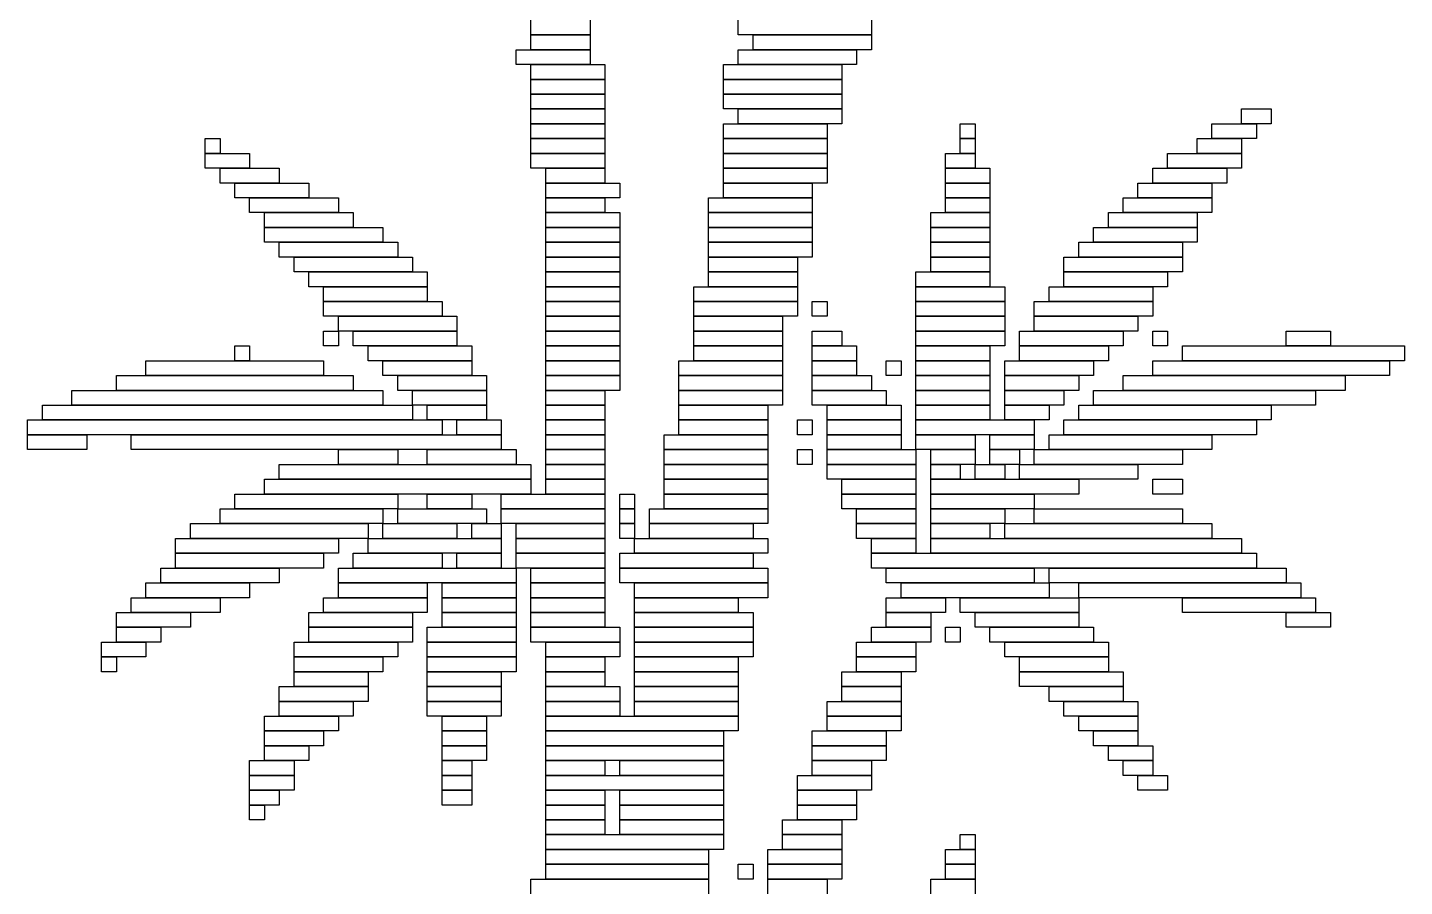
# Model space of a CAD drawing. Extents: x 39 to 985, y 65 to 958.
# Drawn here: x 543 to 636, y 329.5 to 387.5 of the extents above; entities that cross this region are included whole.
import ezdxf

# ---------------------------------------------------------------- set-up
doc = ezdxf.new("R2010")
doc.units = 0

msp = doc.modelspace()

# ---------------------------------------------------------------- linework, layer by layer
for p, q in [((577, 387), (577, 388)), ((581, 388), (581, 387)), ((591, 387), (591, 388)), ((600, 388), (600, 387)), ((581, 387), (577, 387)), ((577, 387), (581, 387)), ((577, 386), (577, 387)), ((581, 387), (581, 386)), ((600, 387), (591, 387)), ((592, 387), (600, 387)), ((592, 386), (592, 387)), ((600, 387), (600, 386)), ((576, 386), (581, 386)), ((576, 385), (576, 386)), ((581, 386), (577, 386)), ((581, 386), (581, 385)), ((591, 386), (599, 386)), ((591, 385), (591, 386)), ((600, 386), (592, 386)), ((599, 386), (599, 385)), ((581, 385), (576, 385)), ((577, 385), (582, 385)), ((577, 384), (577, 385)), ((582, 385), (582, 384)), ((590, 385), (598, 385)), ((590, 384), (590, 385)), ((599, 385), (591, 385)), ((598, 385), (598, 384)), ((582, 384), (577, 384)), ((577, 384), (582, 384)), ((577, 383), (577, 384)), ((582, 384), (582, 383)), ((598, 384), (590, 384)), ((590, 384), (598, 384)), ((590, 383), (590, 384)), ((598, 384), (598, 383)), ((582, 383), (577, 383)), ((577, 383), (582, 383)), ((577, 382), (577, 383)), ((582, 383), (582, 382)), ((598, 383), (590, 383)), ((590, 383), (598, 383)), ((590, 382), (590, 383)), ((598, 383), (598, 382)), ((582, 382), (577, 382)), ((577, 382), (582, 382)), ((577, 381), (577, 382)), ((582, 382), (582, 381)), ((598, 382), (590, 382)), ((591, 382), (598, 382)), ((591, 381), (591, 382)), ((598, 382), (598, 381)), ((625, 382), (627, 382)), ((625, 381), (625, 382)), ((627, 382), (627, 381)), ((582, 381), (577, 381)), ((577, 381), (582, 381)), ((577, 380), (577, 381)), ((582, 381), (582, 380)), ((590, 381), (597, 381)), ((590, 380), (590, 381)), ((598, 381), (591, 381)), ((597, 381), (597, 380)), ((606, 381), (607, 381)), ((606, 380), (606, 381)), ((607, 381), (607, 380)), ((623, 381), (626, 381)), ((623, 380), (623, 381)), ((627, 381), (625, 381)), ((626, 381), (626, 380)), ((555, 380), (556, 380)), ((555, 379), (555, 380)), ((556, 380), (556, 379)), ((582, 380), (577, 380)), ((577, 380), (582, 380)), ((577, 379), (577, 380)), ((582, 380), (582, 379)), ((597, 380), (590, 380)), ((590, 380), (597, 380)), ((590, 379), (590, 380)), ((597, 380), (597, 379)), ((607, 380), (606, 380)), ((606, 380), (607, 380)), ((606, 379), (606, 380)), ((607, 380), (607, 379)), ((622, 380), (625, 380)), ((622, 379), (622, 380)), ((626, 380), (623, 380)), ((625, 380), (625, 379)), ((556, 379), (555, 379)), ((555, 379), (558, 379)), ((555, 378), (555, 379)), ((558, 379), (558, 378)), ((582, 379), (577, 379)), ((577, 379), (582, 379)), ((577, 378), (577, 379)), ((582, 379), (582, 378)), ((597, 379), (590, 379)), ((590, 379), (597, 379)), ((590, 378), (590, 379)), ((597, 379), (597, 378)), ((605, 379), (607, 379)), ((605, 378), (605, 379)), ((607, 379), (606, 379)), ((607, 379), (607, 378)), ((620, 379), (625, 379)), ((620, 378), (620, 379)), ((625, 379), (622, 379)), ((625, 379), (625, 378)), ((558, 378), (555, 378)), ((556, 378), (560, 378)), ((556, 377), (556, 378)), ((560, 378), (560, 377)), ((582, 378), (577, 378)), ((578, 378), (582, 378)), ((578, 377), (578, 378)), ((582, 378), (582, 377)), ((597, 378), (590, 378)), ((590, 378), (597, 378)), ((590, 377), (590, 378)), ((597, 378), (597, 377)), ((607, 378), (605, 378)), ((605, 378), (608, 378)), ((605, 377), (605, 378)), ((608, 378), (608, 377)), ((619, 378), (624, 378)), ((619, 377), (619, 378)), ((625, 378), (620, 378)), ((624, 378), (624, 377)), ((560, 377), (556, 377)), ((557, 377), (562, 377)), ((557, 376), (557, 377)), ((562, 377), (562, 376)), ((582, 377), (578, 377)), ((578, 377), (583, 377)), ((578, 376), (578, 377)), ((583, 377), (583, 376)), ((597, 377), (590, 377)), ((590, 377), (596, 377)), ((590, 376), (590, 377)), ((596, 377), (596, 376)), ((608, 377), (605, 377)), ((605, 377), (608, 377)), ((605, 376), (605, 377)), ((608, 377), (608, 376)), ((618, 377), (623, 377)), ((618, 376), (618, 377)), ((624, 377), (619, 377)), ((623, 377), (623, 376)), ((562, 376), (557, 376)), ((558, 376), (564, 376)), ((558, 375), (558, 376)), ((564, 376), (564, 375)), ((583, 376), (578, 376)), ((578, 376), (582, 376)), ((578, 375), (578, 376)), ((582, 376), (582, 375)), ((589, 376), (596, 376)), ((589, 375), (589, 376)), ((596, 376), (590, 376)), ((596, 376), (596, 375)), ((608, 376), (605, 376)), ((605, 376), (608, 376)), ((605, 375), (605, 376)), ((608, 376), (608, 375)), ((617, 376), (623, 376)), ((617, 375), (617, 376)), ((623, 376), (618, 376)), ((623, 376), (623, 375)), ((564, 375), (558, 375)), ((559, 375), (565, 375)), ((559, 374), (559, 375)), ((565, 375), (565, 374)), ((582, 375), (578, 375)), ((578, 375), (583, 375)), ((578, 374), (578, 375)), ((583, 375), (583, 374)), ((596, 375), (589, 375)), ((589, 375), (596, 375)), ((589, 374), (589, 375)), ((596, 375), (596, 374)), ((604, 375), (608, 375)), ((604, 374), (604, 375)), ((608, 375), (605, 375)), ((608, 375), (608, 374)), ((616, 375), (622, 375)), ((616, 374), (616, 375)), ((623, 375), (617, 375)), ((622, 375), (622, 374)), ((565, 374), (559, 374)), ((559, 374), (567, 374)), ((559, 373), (559, 374)), ((567, 374), (567, 373)), ((583, 374), (578, 374)), ((578, 374), (583, 374)), ((578, 373), (578, 374)), ((583, 374), (583, 373)), ((596, 374), (589, 374)), ((589, 374), (596, 374)), ((589, 373), (589, 374)), ((596, 374), (596, 373)), ((608, 374), (604, 374)), ((604, 374), (608, 374)), ((604, 373), (604, 374)), ((608, 374), (608, 373)), ((615, 374), (622, 374)), ((615, 373), (615, 374)), ((622, 374), (616, 374)), ((622, 374), (622, 373)), ((567, 373), (559, 373)), ((560, 373), (568, 373)), ((560, 372), (560, 373)), ((568, 373), (568, 372)), ((583, 373), (578, 373)), ((578, 373), (583, 373)), ((578, 372), (578, 373)), ((583, 373), (583, 372)), ((596, 373), (589, 373)), ((589, 373), (596, 373)), ((589, 372), (589, 373)), ((596, 373), (596, 372)), ((608, 373), (604, 373)), ((604, 373), (608, 373)), ((604, 372), (604, 373)), ((608, 373), (608, 372)), ((614, 373), (621, 373)), ((614, 372), (614, 373)), ((622, 373), (615, 373)), ((621, 373), (621, 372)), ((568, 372), (560, 372)), ((561, 372), (569, 372)), ((561, 371), (561, 372)), ((569, 372), (569, 371)), ((583, 372), (578, 372)), ((578, 372), (583, 372)), ((578, 371), (578, 372)), ((583, 372), (583, 371)), ((596, 372), (589, 372)), ((589, 372), (595, 372)), ((589, 371), (589, 372)), ((595, 372), (595, 371)), ((608, 372), (604, 372)), ((604, 372), (608, 372)), ((604, 371), (604, 372)), ((608, 372), (608, 371)), ((613, 372), (621, 372)), ((613, 371), (613, 372)), ((621, 372), (614, 372)), ((621, 372), (621, 371)), ((569, 371), (561, 371)), ((562, 371), (570, 371)), ((562, 370), (562, 371)), ((570, 371), (570, 370)), ((583, 371), (578, 371)), ((578, 371), (583, 371)), ((578, 370), (578, 371)), ((583, 371), (583, 370)), ((595, 371), (589, 371)), ((589, 371), (595, 371)), ((589, 370), (589, 371)), ((595, 371), (595, 370)), ((603, 371), (608, 371)), ((603, 370), (603, 371)), ((608, 371), (604, 371)), ((608, 371), (608, 370)), ((621, 371), (613, 371)), ((613, 371), (620, 371)), ((613, 370), (613, 371)), ((620, 371), (620, 370)), ((570, 370), (562, 370)), ((563, 370), (570, 370)), ((563, 369), (563, 370)), ((570, 370), (570, 369)), ((583, 370), (578, 370)), ((578, 370), (583, 370)), ((578, 369), (578, 370)), ((583, 370), (583, 369)), ((588, 370), (595, 370)), ((588, 369), (588, 370)), ((595, 370), (589, 370)), ((595, 370), (595, 369)), ((608, 370), (603, 370)), ((603, 370), (609, 370)), ((603, 369), (603, 370)), ((609, 370), (609, 369)), ((612, 370), (619, 370)), ((612, 369), (612, 370)), ((620, 370), (613, 370)), ((619, 370), (619, 369)), ((570, 369), (563, 369)), ((563, 369), (571, 369)), ((563, 368), (563, 369)), ((571, 369), (571, 368)), ((583, 369), (578, 369)), ((578, 369), (583, 369)), ((578, 368), (578, 369)), ((583, 369), (583, 368)), ((595, 369), (588, 369)), ((588, 369), (595, 369)), ((588, 368), (588, 369)), ((595, 369), (595, 368)), ((596, 369), (597, 369)), ((596, 368), (596, 369)), ((597, 369), (597, 368)), ((609, 369), (603, 369)), ((603, 369), (609, 369)), ((603, 368), (603, 369)), ((609, 369), (609, 368)), ((611, 369), (619, 369)), ((611, 368), (611, 369)), ((619, 369), (612, 369)), ((619, 369), (619, 368)), ((571, 368), (563, 368)), ((564, 368), (572, 368)), ((564, 367), (564, 368)), ((572, 368), (572, 367)), ((583, 368), (578, 368)), ((578, 368), (583, 368)), ((578, 367), (578, 368)), ((583, 368), (583, 367)), ((595, 368), (588, 368)), ((588, 368), (594, 368)), ((588, 367), (588, 368)), ((594, 368), (594, 367)), ((597, 368), (596, 368)), ((609, 368), (603, 368)), ((603, 368), (609, 368)), ((603, 367), (603, 368)), ((609, 368), (609, 367)), ((619, 368), (611, 368)), ((611, 368), (618, 368)), ((611, 367), (611, 368)), ((618, 368), (618, 367)), ((563, 367), (564, 367)), ((563, 366), (563, 367)), ((572, 367), (564, 367)), ((564, 367), (564, 366)), ((565, 367), (572, 367)), ((565, 366), (565, 367)), ((572, 367), (572, 366)), ((583, 367), (578, 367)), ((578, 367), (583, 367)), ((578, 366), (578, 367)), ((583, 367), (583, 366)), ((594, 367), (588, 367)), ((588, 367), (594, 367)), ((588, 366), (588, 367)), ((594, 367), (594, 366)), ((596, 367), (598, 367)), ((596, 366), (596, 367)), ((598, 367), (598, 366)), ((609, 367), (603, 367)), ((603, 367), (609, 367)), ((603, 366), (603, 367)), ((609, 367), (609, 366)), ((610, 367), (617, 367)), ((610, 366), (610, 367)), ((618, 367), (611, 367)), ((617, 367), (617, 366)), ((619, 367), (620, 367)), ((619, 366), (619, 367)), ((620, 367), (620, 366)), ((628, 367), (631, 367)), ((628, 366), (628, 367)), ((631, 367), (631, 366)), ((557, 366), (558, 366)), ((557, 365), (557, 366)), ((558, 366), (558, 365)), ((564, 366), (563, 366)), ((572, 366), (565, 366)), ((566, 366), (573, 366)), ((566, 365), (566, 366)), ((573, 366), (573, 365)), ((583, 366), (578, 366)), ((578, 366), (583, 366)), ((578, 365), (578, 366)), ((583, 366), (583, 365)), ((594, 366), (588, 366)), ((588, 366), (594, 366)), ((588, 365), (588, 366)), ((594, 366), (594, 365)), ((598, 366), (596, 366)), ((596, 366), (599, 366)), ((596, 365), (596, 366)), ((599, 366), (599, 365)), ((609, 366), (603, 366)), ((603, 366), (608, 366)), ((603, 365), (603, 366)), ((608, 366), (608, 365)), ((617, 366), (610, 366)), ((610, 366), (616, 366)), ((610, 365), (610, 366)), ((616, 366), (616, 365)), ((620, 366), (619, 366)), ((621, 366), (636, 366)), ((621, 365), (621, 366)), ((631, 366), (628, 366)), ((636, 366), (636, 365)), ((551, 365), (563, 365)), ((551, 364), (551, 365)), ((558, 365), (557, 365)), ((563, 365), (563, 364)), ((573, 365), (566, 365)), ((567, 365), (573, 365)), ((567, 364), (567, 365)), ((573, 365), (573, 364)), ((583, 365), (578, 365)), ((578, 365), (583, 365)), ((578, 364), (578, 365)), ((583, 365), (583, 364)), ((587, 365), (594, 365)), ((587, 364), (587, 365)), ((594, 365), (588, 365)), ((594, 365), (594, 364)), ((599, 365), (596, 365)), ((596, 365), (599, 365)), ((596, 364), (596, 365)), ((599, 365), (599, 364)), ((601, 365), (602, 365)), ((601, 364), (601, 365)), ((602, 365), (602, 364)), ((608, 365), (603, 365)), ((603, 365), (608, 365)), ((603, 364), (603, 365)), ((608, 365), (608, 364)), ((609, 365), (615, 365)), ((609, 364), (609, 365)), ((616, 365), (610, 365)), ((615, 365), (615, 364)), ((619, 365), (635, 365)), ((619, 364), (619, 365)), ((636, 365), (621, 365)), ((635, 365), (635, 364)), ((549, 364), (565, 364)), ((549, 363), (549, 364)), ((563, 364), (551, 364)), ((565, 364), (565, 363)), ((573, 364), (567, 364)), ((568, 364), (574, 364)), ((568, 363), (568, 364)), ((574, 364), (574, 363)), ((583, 364), (578, 364)), ((578, 364), (583, 364)), ((578, 363), (578, 364)), ((583, 364), (583, 363)), ((594, 364), (587, 364)), ((587, 364), (594, 364)), ((587, 363), (587, 364)), ((594, 364), (594, 363)), ((599, 364), (596, 364)), ((596, 364), (600, 364)), ((596, 363), (596, 364)), ((600, 364), (600, 363)), ((602, 364), (601, 364)), ((608, 364), (603, 364)), ((603, 364), (608, 364)), ((603, 363), (603, 364)), ((608, 364), (608, 363)), ((615, 364), (609, 364)), ((609, 364), (614, 364)), ((609, 363), (609, 364)), ((614, 364), (614, 363)), ((617, 364), (632, 364)), ((617, 363), (617, 364)), ((635, 364), (619, 364)), ((632, 364), (632, 363)), ((546, 363), (567, 363)), ((546, 362), (546, 363)), ((565, 363), (549, 363)), ((567, 363), (567, 362)), ((574, 363), (568, 363)), ((569, 363), (574, 363)), ((569, 362), (569, 363)), ((574, 363), (574, 362)), ((583, 363), (578, 363)), ((578, 363), (582, 363)), ((578, 362), (578, 363)), ((582, 363), (582, 362)), ((594, 363), (587, 363)), ((587, 363), (594, 363)), ((587, 362), (587, 363)), ((594, 363), (594, 362)), ((600, 363), (596, 363)), ((596, 363), (601, 363)), ((596, 362), (596, 363)), ((601, 363), (601, 362)), ((608, 363), (603, 363)), ((603, 363), (608, 363)), ((603, 362), (603, 363)), ((608, 363), (608, 362)), ((614, 363), (609, 363)), ((609, 363), (613, 363)), ((609, 362), (609, 363)), ((613, 363), (613, 362)), ((615, 363), (630, 363)), ((615, 362), (615, 363)), ((632, 363), (617, 363)), ((630, 363), (630, 362)), ((544, 362), (569, 362)), ((544, 361), (544, 362)), ((567, 362), (546, 362)), ((574, 362), (569, 362)), ((569, 362), (569, 361)), ((570, 362), (574, 362)), ((570, 361), (570, 362)), ((574, 362), (574, 361)), ((582, 362), (578, 362)), ((578, 362), (582, 362)), ((578, 361), (578, 362)), ((582, 362), (582, 361)), ((594, 362), (587, 362)), ((587, 362), (593, 362)), ((587, 361), (587, 362)), ((593, 362), (593, 361)), ((601, 362), (596, 362)), ((597, 362), (602, 362)), ((597, 361), (597, 362)), ((602, 362), (602, 361)), ((608, 362), (603, 362)), ((603, 362), (608, 362)), ((603, 361), (603, 362)), ((608, 362), (608, 361)), ((613, 362), (609, 362)), ((609, 362), (612, 362)), ((609, 361), (609, 362)), ((612, 362), (612, 361)), ((614, 362), (627, 362)), ((614, 361), (614, 362)), ((630, 362), (615, 362)), ((627, 362), (627, 361)), ((543, 361), (571, 361)), ((543, 360), (543, 361)), ((569, 361), (544, 361)), ((574, 361), (570, 361)), ((571, 361), (571, 360)), ((572, 361), (575, 361)), ((572, 360), (572, 361)), ((575, 361), (575, 360)), ((582, 361), (578, 361)), ((578, 361), (582, 361)), ((578, 360), (578, 361)), ((582, 361), (582, 360)), ((593, 361), (587, 361)), ((587, 361), (593, 361)), ((587, 360), (587, 361)), ((593, 361), (593, 360)), ((595, 361), (596, 361)), ((595, 360), (595, 361)), ((596, 361), (596, 360)), ((602, 361), (597, 361)), ((597, 361), (602, 361)), ((597, 360), (597, 361)), ((602, 361), (602, 360)), ((608, 361), (603, 361)), ((603, 361), (611, 361)), ((603, 360), (603, 361)), ((612, 361), (609, 361)), ((611, 361), (611, 360)), ((613, 361), (626, 361)), ((613, 360), (613, 361)), ((627, 361), (614, 361)), ((626, 361), (626, 360)), ((571, 360), (543, 360)), ((543, 360), (547, 360)), ((543, 359), (543, 360)), ((547, 360), (547, 359)), ((550, 360), (575, 360)), ((550, 359), (550, 360)), ((575, 360), (572, 360)), ((575, 360), (575, 359)), ((582, 360), (578, 360)), ((578, 360), (582, 360)), ((578, 359), (578, 360)), ((582, 360), (582, 359)), ((586, 360), (593, 360)), ((586, 359), (586, 360)), ((593, 360), (587, 360)), ((593, 360), (593, 359)), ((596, 360), (595, 360)), ((602, 360), (597, 360)), ((597, 360), (602, 360)), ((597, 359), (597, 360)), ((602, 360), (602, 359)), ((611, 360), (603, 360)), ((603, 360), (607, 360)), ((603, 359), (603, 360)), ((607, 360), (607, 359)), ((608, 360), (611, 360)), ((608, 359), (608, 360)), ((611, 360), (611, 359)), ((612, 360), (623, 360)), ((612, 359), (612, 360)), ((626, 360), (613, 360)), ((623, 360), (623, 359)), ((547, 359), (543, 359)), ((575, 359), (550, 359)), ((564, 359), (568, 359)), ((564, 358), (564, 359)), ((568, 359), (568, 358)), ((570, 359), (576, 359)), ((570, 358), (570, 359)), ((576, 359), (576, 358)), ((582, 359), (578, 359)), ((578, 359), (582, 359)), ((578, 358), (578, 359)), ((582, 359), (582, 358)), ((593, 359), (586, 359)), ((586, 359), (593, 359)), ((586, 358), (586, 359)), ((593, 359), (593, 358)), ((595, 359), (596, 359)), ((595, 358), (595, 359)), ((596, 359), (596, 358)), ((602, 359), (597, 359)), ((597, 359), (603, 359)), ((597, 358), (597, 359)), ((607, 359), (603, 359)), ((603, 359), (603, 358)), ((604, 359), (607, 359)), ((604, 358), (604, 359)), ((607, 359), (607, 358)), ((611, 359), (608, 359)), ((608, 359), (610, 359)), ((608, 358), (608, 359)), ((610, 359), (610, 358)), ((611, 359), (621, 359)), ((611, 358), (611, 359)), ((623, 359), (612, 359)), ((621, 359), (621, 358)), ((560, 358), (577, 358)), ((560, 357), (560, 358)), ((568, 358), (564, 358)), ((576, 358), (570, 358)), ((577, 358), (577, 357)), ((582, 358), (578, 358)), ((578, 358), (582, 358)), ((578, 357), (578, 358)), ((582, 358), (582, 357)), ((593, 358), (586, 358)), ((586, 358), (593, 358)), ((586, 357), (586, 358)), ((593, 358), (593, 357)), ((596, 358), (595, 358)), ((603, 358), (597, 358)), ((597, 358), (603, 358)), ((597, 357), (597, 358)), ((603, 358), (603, 357)), ((607, 358), (604, 358)), ((604, 358), (606, 358)), ((604, 357), (604, 358)), ((606, 358), (606, 357)), ((607, 358), (609, 358)), ((607, 357), (607, 358)), ((610, 358), (608, 358)), ((609, 358), (609, 357)), ((610, 358), (618, 358)), ((610, 357), (610, 358)), ((621, 358), (611, 358)), ((618, 358), (618, 357)), ((559, 357), (577, 357)), ((559, 356), (559, 357)), ((577, 357), (560, 357)), ((577, 357), (577, 356)), ((582, 357), (578, 357)), ((578, 357), (582, 357)), ((578, 356), (578, 357)), ((582, 357), (582, 356)), ((593, 357), (586, 357)), ((586, 357), (593, 357)), ((586, 356), (586, 357)), ((593, 357), (593, 356)), ((603, 357), (597, 357)), ((598, 357), (603, 357)), ((598, 356), (598, 357)), ((603, 357), (603, 356)), ((606, 357), (604, 357)), ((604, 357), (614, 357)), ((604, 356), (604, 357)), ((609, 357), (607, 357)), ((618, 357), (610, 357)), ((614, 357), (614, 356)), ((619, 357), (621, 357)), ((619, 356), (619, 357)), ((621, 357), (621, 356)), ((557, 356), (568, 356)), ((557, 355), (557, 356)), ((577, 356), (559, 356)), ((568, 356), (568, 355)), ((570, 356), (573, 356)), ((570, 355), (570, 356)), ((573, 356), (573, 355)), ((575, 356), (582, 356)), ((575, 355), (575, 356)), ((582, 356), (578, 356)), ((582, 356), (582, 355)), ((583, 356), (584, 356)), ((583, 355), (583, 356)), ((584, 356), (584, 355)), ((593, 356), (586, 356)), ((586, 356), (593, 356)), ((586, 355), (586, 356)), ((593, 356), (593, 355)), ((603, 356), (598, 356)), ((598, 356), (603, 356)), ((598, 355), (598, 356)), ((603, 356), (603, 355)), ((614, 356), (604, 356)), ((604, 356), (611, 356)), ((604, 355), (604, 356)), ((611, 356), (611, 355)), ((621, 356), (619, 356)), ((556, 355), (567, 355)), ((556, 354), (556, 355)), ((568, 355), (557, 355)), ((567, 355), (567, 354)), ((568, 355), (574, 355)), ((568, 354), (568, 355)), ((573, 355), (570, 355)), ((574, 355), (574, 354)), ((582, 355), (575, 355)), ((575, 355), (582, 355)), ((575, 354), (575, 355)), ((582, 355), (582, 354)), ((584, 355), (583, 355)), ((583, 355), (584, 355)), ((583, 354), (583, 355)), ((584, 355), (584, 354)), ((585, 355), (593, 355)), ((585, 354), (585, 355)), ((593, 355), (586, 355)), ((593, 355), (593, 354)), ((603, 355), (598, 355)), ((599, 355), (603, 355)), ((599, 354), (599, 355)), ((603, 355), (603, 354)), ((611, 355), (604, 355)), ((604, 355), (609, 355)), ((604, 354), (604, 355)), ((609, 355), (609, 354)), ((611, 355), (621, 355)), ((611, 354), (611, 355)), ((621, 355), (621, 354)), ((554, 354), (566, 354)), ((554, 353), (554, 354)), ((567, 354), (556, 354)), ((566, 354), (566, 353)), ((567, 354), (572, 354)), ((567, 353), (567, 354)), ((574, 354), (568, 354)), ((572, 354), (572, 353)), ((573, 354), (575, 354)), ((573, 353), (573, 354)), ((582, 354), (575, 354)), ((575, 354), (575, 353)), ((576, 354), (582, 354)), ((576, 353), (576, 354)), ((582, 354), (582, 353)), ((584, 354), (583, 354)), ((583, 354), (584, 354)), ((583, 353), (583, 354)), ((584, 354), (584, 353)), ((593, 354), (585, 354)), ((585, 354), (592, 354)), ((585, 353), (585, 354)), ((592, 354), (592, 353)), ((603, 354), (599, 354)), ((599, 354), (603, 354)), ((599, 353), (599, 354)), ((603, 354), (603, 353)), ((609, 354), (604, 354)), ((604, 354), (608, 354)), ((604, 353), (604, 354)), ((608, 354), (608, 353)), ((609, 354), (623, 354)), ((609, 353), (609, 354)), ((621, 354), (611, 354)), ((623, 354), (623, 353)), ((553, 353), (564, 353)), ((553, 352), (553, 353)), ((566, 353), (554, 353)), ((564, 353), (564, 352)), ((566, 353), (575, 353)), ((566, 352), (566, 353)), ((572, 353), (567, 353)), ((575, 353), (573, 353)), ((575, 353), (575, 352)), ((582, 353), (576, 353)), ((576, 353), (582, 353)), ((576, 352), (576, 353)), ((582, 353), (582, 352)), ((584, 353), (583, 353)), ((584, 353), (593, 353)), ((584, 352), (584, 353)), ((592, 353), (585, 353)), ((593, 353), (593, 352)), ((603, 353), (599, 353)), ((600, 353), (603, 353)), ((600, 352), (600, 353)), ((603, 353), (603, 352)), ((608, 353), (604, 353)), ((604, 353), (625, 353)), ((604, 352), (604, 353)), ((623, 353), (609, 353)), ((625, 353), (625, 352)), ((564, 352), (553, 352)), ((553, 352), (563, 352)), ((553, 351), (553, 352)), ((563, 352), (563, 351)), ((565, 352), (571, 352)), ((565, 351), (565, 352)), ((575, 352), (566, 352)), ((571, 352), (571, 351)), ((572, 352), (575, 352)), ((572, 351), (572, 352)), ((575, 352), (575, 351)), ((582, 352), (576, 352)), ((576, 352), (582, 352)), ((576, 351), (576, 352)), ((582, 352), (582, 351)), ((583, 352), (592, 352)), ((583, 351), (583, 352)), ((593, 352), (584, 352)), ((592, 352), (592, 351)), ((603, 352), (600, 352)), ((600, 352), (626, 352)), ((600, 351), (600, 352)), ((625, 352), (604, 352)), ((626, 352), (626, 351)), ((552, 351), (560, 351)), ((552, 350), (552, 351)), ((563, 351), (553, 351)), ((560, 351), (560, 350)), ((564, 351), (576, 351)), ((564, 350), (564, 351)), ((571, 351), (565, 351)), ((575, 351), (572, 351)), ((582, 351), (576, 351)), ((576, 351), (576, 350)), ((577, 351), (582, 351)), ((577, 350), (577, 351)), ((582, 351), (582, 350)), ((592, 351), (583, 351)), ((583, 351), (593, 351)), ((583, 350), (583, 351)), ((593, 351), (593, 350)), ((626, 351), (600, 351)), ((601, 351), (611, 351)), ((601, 350), (601, 351)), ((611, 351), (611, 350)), ((612, 351), (628, 351)), ((612, 350), (612, 351)), ((628, 351), (628, 350)), ((551, 350), (558, 350)), ((551, 349), (551, 350)), ((560, 350), (552, 350)), ((558, 350), (558, 349)), ((576, 350), (564, 350)), ((564, 350), (570, 350)), ((564, 349), (564, 350)), ((570, 350), (570, 349)), ((571, 350), (576, 350)), ((571, 349), (571, 350)), ((576, 350), (576, 349)), ((582, 350), (577, 350)), ((577, 350), (582, 350)), ((577, 349), (577, 350)), ((582, 350), (582, 349)), ((593, 350), (583, 350)), ((584, 350), (593, 350)), ((584, 349), (584, 350)), ((593, 350), (593, 349)), ((611, 350), (601, 350)), ((602, 350), (612, 350)), ((602, 349), (602, 350)), ((628, 350), (612, 350)), ((612, 350), (612, 349)), ((614, 350), (629, 350)), ((614, 349), (614, 350)), ((629, 350), (629, 349)), ((550, 349), (556, 349)), ((550, 348), (550, 349)), ((558, 349), (551, 349)), ((556, 349), (556, 348)), ((563, 349), (570, 349)), ((563, 348), (563, 349)), ((570, 349), (564, 349)), ((570, 349), (570, 348)), ((576, 349), (571, 349)), ((571, 349), (576, 349)), ((571, 348), (571, 349)), ((576, 349), (576, 348)), ((582, 349), (577, 349)), ((577, 349), (582, 349)), ((577, 348), (577, 349)), ((582, 349), (582, 348)), ((593, 349), (584, 349)), ((584, 349), (591, 349)), ((584, 348), (584, 349)), ((591, 349), (591, 348)), ((601, 349), (605, 349)), ((601, 348), (601, 349)), ((612, 349), (602, 349)), ((605, 349), (605, 348)), ((606, 349), (614, 349)), ((606, 348), (606, 349)), ((629, 349), (614, 349)), ((614, 349), (614, 348)), ((621, 349), (630, 349)), ((621, 348), (621, 349)), ((630, 349), (630, 348)), ((549, 348), (554, 348)), ((549, 347), (549, 348)), ((556, 348), (550, 348)), ((554, 348), (554, 347)), ((562, 348), (569, 348)), ((562, 347), (562, 348)), ((570, 348), (563, 348)), ((569, 348), (569, 347)), ((576, 348), (571, 348)), ((571, 348), (576, 348)), ((571, 347), (571, 348)), ((576, 348), (576, 347)), ((582, 348), (577, 348)), ((577, 348), (582, 348)), ((577, 347), (577, 348)), ((582, 348), (582, 347)), ((591, 348), (584, 348)), ((584, 348), (592, 348)), ((584, 347), (584, 348)), ((592, 348), (592, 347)), ((605, 348), (601, 348)), ((601, 348), (604, 348)), ((601, 347), (601, 348)), ((604, 348), (604, 347)), ((614, 348), (606, 348)), ((607, 348), (614, 348)), ((607, 347), (607, 348)), ((614, 348), (614, 347)), ((630, 348), (621, 348)), ((628, 348), (631, 348)), ((628, 347), (628, 348)), ((631, 348), (631, 347)), ((554, 347), (549, 347)), ((549, 347), (552, 347)), ((549, 346), (549, 347)), ((552, 347), (552, 346)), ((569, 347), (562, 347)), ((562, 347), (569, 347)), ((562, 346), (562, 347)), ((569, 347), (569, 346)), ((570, 347), (576, 347)), ((570, 346), (570, 347)), ((576, 347), (571, 347)), ((576, 347), (576, 346)), ((582, 347), (577, 347)), ((577, 347), (583, 347)), ((577, 346), (577, 347)), ((583, 347), (583, 346)), ((592, 347), (584, 347)), ((584, 347), (592, 347)), ((584, 346), (584, 347)), ((592, 347), (592, 346)), ((600, 347), (604, 347)), ((600, 346), (600, 347)), ((604, 347), (601, 347)), ((604, 347), (604, 346)), ((605, 347), (606, 347)), ((605, 346), (605, 347)), ((606, 347), (606, 346)), ((614, 347), (607, 347)), ((608, 347), (615, 347)), ((608, 346), (608, 347)), ((615, 347), (615, 346)), ((631, 347), (628, 347)), ((548, 346), (551, 346)), ((548, 345), (548, 346)), ((552, 346), (549, 346)), ((551, 346), (551, 345)), ((561, 346), (568, 346)), ((561, 345), (561, 346)), ((569, 346), (562, 346)), ((568, 346), (568, 345)), ((576, 346), (570, 346)), ((570, 346), (576, 346)), ((570, 345), (570, 346)), ((576, 346), (576, 345)), ((583, 346), (577, 346)), ((578, 346), (583, 346)), ((578, 345), (578, 346)), ((583, 346), (583, 345)), ((592, 346), (584, 346)), ((584, 346), (592, 346)), ((584, 345), (584, 346)), ((592, 346), (592, 345)), ((599, 346), (603, 346)), ((599, 345), (599, 346)), ((604, 346), (600, 346)), ((603, 346), (603, 345)), ((606, 346), (605, 346)), ((615, 346), (608, 346)), ((609, 346), (616, 346)), ((609, 345), (609, 346)), ((616, 346), (616, 345)), ((551, 345), (548, 345)), ((548, 345), (549, 345)), ((548, 344), (548, 345)), ((549, 345), (549, 344)), ((568, 345), (561, 345)), ((561, 345), (567, 345)), ((561, 344), (561, 345)), ((567, 345), (567, 344)), ((576, 345), (570, 345)), ((570, 345), (576, 345)), ((570, 344), (570, 345)), ((576, 345), (576, 344)), ((583, 345), (578, 345)), ((578, 345), (582, 345)), ((578, 344), (578, 345)), ((582, 345), (582, 344)), ((592, 345), (584, 345)), ((584, 345), (591, 345)), ((584, 344), (584, 345)), ((591, 345), (591, 344)), ((603, 345), (599, 345)), ((599, 345), (603, 345)), ((599, 344), (599, 345)), ((603, 345), (603, 344)), ((616, 345), (609, 345)), ((610, 345), (616, 345)), ((610, 344), (610, 345)), ((616, 345), (616, 344)), ((549, 344), (548, 344)), ((567, 344), (561, 344)), ((561, 344), (566, 344)), ((561, 343), (561, 344)), ((566, 344), (566, 343)), ((576, 344), (570, 344)), ((570, 344), (575, 344)), ((570, 343), (570, 344)), ((575, 344), (575, 343)), ((582, 344), (578, 344)), ((578, 344), (582, 344)), ((578, 343), (578, 344)), ((582, 344), (582, 343)), ((591, 344), (584, 344)), ((584, 344), (591, 344)), ((584, 343), (584, 344)), ((591, 344), (591, 343)), ((598, 344), (602, 344)), ((598, 343), (598, 344)), ((603, 344), (599, 344)), ((602, 344), (602, 343)), ((616, 344), (610, 344)), ((610, 344), (617, 344)), ((610, 343), (610, 344)), ((617, 344), (617, 343)), ((560, 343), (566, 343)), ((560, 342), (560, 343)), ((566, 343), (561, 343)), ((566, 343), (566, 342)), ((575, 343), (570, 343)), ((570, 343), (575, 343)), ((570, 342), (570, 343)), ((575, 343), (575, 342)), ((582, 343), (578, 343)), ((578, 343), (583, 343)), ((578, 342), (578, 343)), ((583, 343), (583, 342)), ((591, 343), (584, 343)), ((584, 343), (591, 343)), ((584, 342), (584, 343)), ((591, 343), (591, 342)), ((602, 343), (598, 343)), ((598, 343), (602, 343)), ((598, 342), (598, 343)), ((602, 343), (602, 342)), ((617, 343), (610, 343)), ((612, 343), (617, 343)), ((612, 342), (612, 343)), ((617, 343), (617, 342)), ((566, 342), (560, 342)), ((560, 342), (565, 342)), ((560, 341), (560, 342)), ((565, 342), (565, 341)), ((575, 342), (570, 342)), ((570, 342), (575, 342)), ((570, 341), (570, 342)), ((575, 342), (575, 341)), ((583, 342), (578, 342)), ((578, 342), (583, 342)), ((578, 341), (578, 342)), ((583, 342), (583, 341)), ((591, 342), (584, 342)), ((584, 342), (591, 342)), ((584, 341), (584, 342)), ((591, 342), (591, 341)), ((597, 342), (602, 342)), ((597, 341), (597, 342)), ((602, 342), (598, 342)), ((602, 342), (602, 341)), ((617, 342), (612, 342)), ((613, 342), (618, 342)), ((613, 341), (613, 342)), ((618, 342), (618, 341)), ((559, 341), (564, 341)), ((559, 340), (559, 341)), ((565, 341), (560, 341)), ((564, 341), (564, 340)), ((575, 341), (570, 341)), ((571, 341), (574, 341)), ((571, 340), (571, 341)), ((574, 341), (574, 340)), ((583, 341), (578, 341)), ((578, 341), (591, 341)), ((578, 340), (578, 341)), ((591, 341), (584, 341)), ((591, 341), (591, 340)), ((602, 341), (597, 341)), ((597, 341), (602, 341)), ((597, 340), (597, 341)), ((602, 341), (602, 340)), ((618, 341), (613, 341)), ((614, 341), (618, 341)), ((614, 340), (614, 341)), ((618, 341), (618, 340)), ((564, 340), (559, 340)), ((559, 340), (563, 340)), ((559, 339), (559, 340)), ((563, 340), (563, 339)), ((574, 340), (571, 340)), ((571, 340), (574, 340)), ((571, 339), (571, 340)), ((574, 340), (574, 339)), ((591, 340), (578, 340)), ((578, 340), (590, 340)), ((578, 339), (578, 340)), ((590, 340), (590, 339)), ((596, 340), (601, 340)), ((596, 339), (596, 340)), ((602, 340), (597, 340)), ((601, 340), (601, 339)), ((618, 340), (614, 340)), ((615, 340), (618, 340)), ((615, 339), (615, 340)), ((618, 340), (618, 339)), ((563, 339), (559, 339)), ((559, 339), (562, 339)), ((559, 338), (559, 339)), ((562, 339), (562, 338)), ((574, 339), (571, 339)), ((571, 339), (574, 339)), ((571, 338), (571, 339)), ((574, 339), (574, 338)), ((590, 339), (578, 339)), ((578, 339), (590, 339)), ((578, 338), (578, 339)), ((590, 339), (590, 338)), ((601, 339), (596, 339)), ((596, 339), (601, 339)), ((596, 338), (596, 339)), ((601, 339), (601, 338)), ((618, 339), (615, 339)), ((616, 339), (619, 339)), ((616, 338), (616, 339)), ((619, 339), (619, 338)), ((558, 338), (561, 338)), ((558, 337), (558, 338)), ((562, 338), (559, 338)), ((561, 338), (561, 337)), ((574, 338), (571, 338)), ((571, 338), (573, 338)), ((571, 337), (571, 338)), ((573, 338), (573, 337)), ((590, 338), (578, 338)), ((578, 338), (582, 338)), ((578, 337), (578, 338)), ((582, 338), (582, 337)), ((583, 338), (590, 338)), ((583, 337), (583, 338)), ((590, 338), (590, 337)), ((601, 338), (596, 338)), ((596, 338), (600, 338)), ((596, 337), (596, 338)), ((600, 338), (600, 337)), ((619, 338), (616, 338)), ((617, 338), (619, 338)), ((617, 337), (617, 338)), ((619, 338), (619, 337)), ((561, 337), (558, 337)), ((558, 337), (561, 337)), ((558, 336), (558, 337)), ((561, 337), (561, 336)), ((573, 337), (571, 337)), ((571, 337), (573, 337)), ((571, 336), (571, 337)), ((573, 337), (573, 336)), ((582, 337), (578, 337)), ((578, 337), (590, 337)), ((578, 336), (578, 337)), ((590, 337), (583, 337)), ((590, 337), (590, 336)), ((595, 337), (600, 337)), ((595, 336), (595, 337)), ((600, 337), (596, 337)), ((600, 337), (600, 336)), ((619, 337), (617, 337)), ((618, 337), (620, 337)), ((618, 336), (618, 337)), ((620, 337), (620, 336)), ((561, 336), (558, 336)), ((558, 336), (560, 336)), ((558, 335), (558, 336)), ((560, 336), (560, 335)), ((573, 336), (571, 336)), ((571, 336), (573, 336)), ((571, 335), (571, 336)), ((573, 336), (573, 335)), ((590, 336), (578, 336)), ((578, 336), (582, 336)), ((578, 335), (578, 336)), ((582, 336), (582, 335)), ((583, 336), (590, 336)), ((583, 335), (583, 336)), ((590, 336), (590, 335)), ((600, 336), (595, 336)), ((595, 336), (599, 336)), ((595, 335), (595, 336)), ((599, 336), (599, 335)), ((620, 336), (618, 336)), ((560, 335), (558, 335)), ((558, 335), (559, 335)), ((558, 334), (558, 335)), ((559, 335), (559, 334)), ((573, 335), (571, 335)), ((582, 335), (578, 335)), ((578, 335), (582, 335)), ((578, 334), (578, 335)), ((582, 335), (582, 334)), ((590, 335), (583, 335)), ((583, 335), (590, 335)), ((583, 334), (583, 335)), ((590, 335), (590, 334)), ((599, 335), (595, 335)), ((595, 335), (599, 335)), ((595, 334), (595, 335)), ((599, 335), (599, 334)), ((559, 334), (558, 334)), ((582, 334), (578, 334)), ((578, 334), (582, 334)), ((578, 333), (578, 334)), ((582, 334), (582, 333)), ((590, 334), (583, 334)), ((583, 334), (590, 334)), ((583, 333), (583, 334)), ((590, 334), (590, 333)), ((594, 334), (598, 334)), ((594, 333), (594, 334)), ((599, 334), (595, 334)), ((598, 334), (598, 333)), ((582, 333), (578, 333)), ((578, 333), (590, 333)), ((578, 332), (578, 333)), ((590, 333), (583, 333)), ((590, 333), (590, 332)), ((598, 333), (594, 333)), ((594, 333), (598, 333)), ((594, 332), (594, 333)), ((598, 333), (598, 332)), ((606, 333), (607, 333)), ((606, 332), (606, 333)), ((607, 333), (607, 332)), ((590, 332), (578, 332)), ((578, 332), (589, 332)), ((578, 331), (578, 332)), ((589, 332), (589, 331)), ((593, 332), (598, 332)), ((593, 331), (593, 332)), ((598, 332), (594, 332)), ((598, 332), (598, 331)), ((605, 332), (607, 332)), ((605, 331), (605, 332)), ((607, 332), (606, 332)), ((607, 332), (607, 331)), ((589, 331), (578, 331)), ((578, 331), (589, 331)), ((578, 330), (578, 331)), ((589, 331), (589, 330)), ((591, 331), (592, 331)), ((591, 330), (591, 331)), ((592, 331), (592, 330)), ((598, 331), (593, 331)), ((593, 331), (598, 331)), ((593, 330), (593, 331)), ((598, 331), (598, 330)), ((607, 331), (605, 331)), ((605, 331), (607, 331)), ((605, 330), (605, 331)), ((607, 331), (607, 330)), ((577, 330), (589, 330)), ((577, 329), (577, 330)), ((589, 330), (578, 330)), ((589, 330), (589, 329)), ((592, 330), (591, 330)), ((598, 330), (593, 330)), ((593, 330), (597, 330)), ((593, 329), (593, 330)), ((597, 330), (597, 329)), ((604, 330), (607, 330)), ((604, 329), (604, 330)), ((607, 330), (605, 330)), ((607, 330), (607, 329))]:
    msp.add_line(p, q)

doc.saveas('drawing.dxf')
